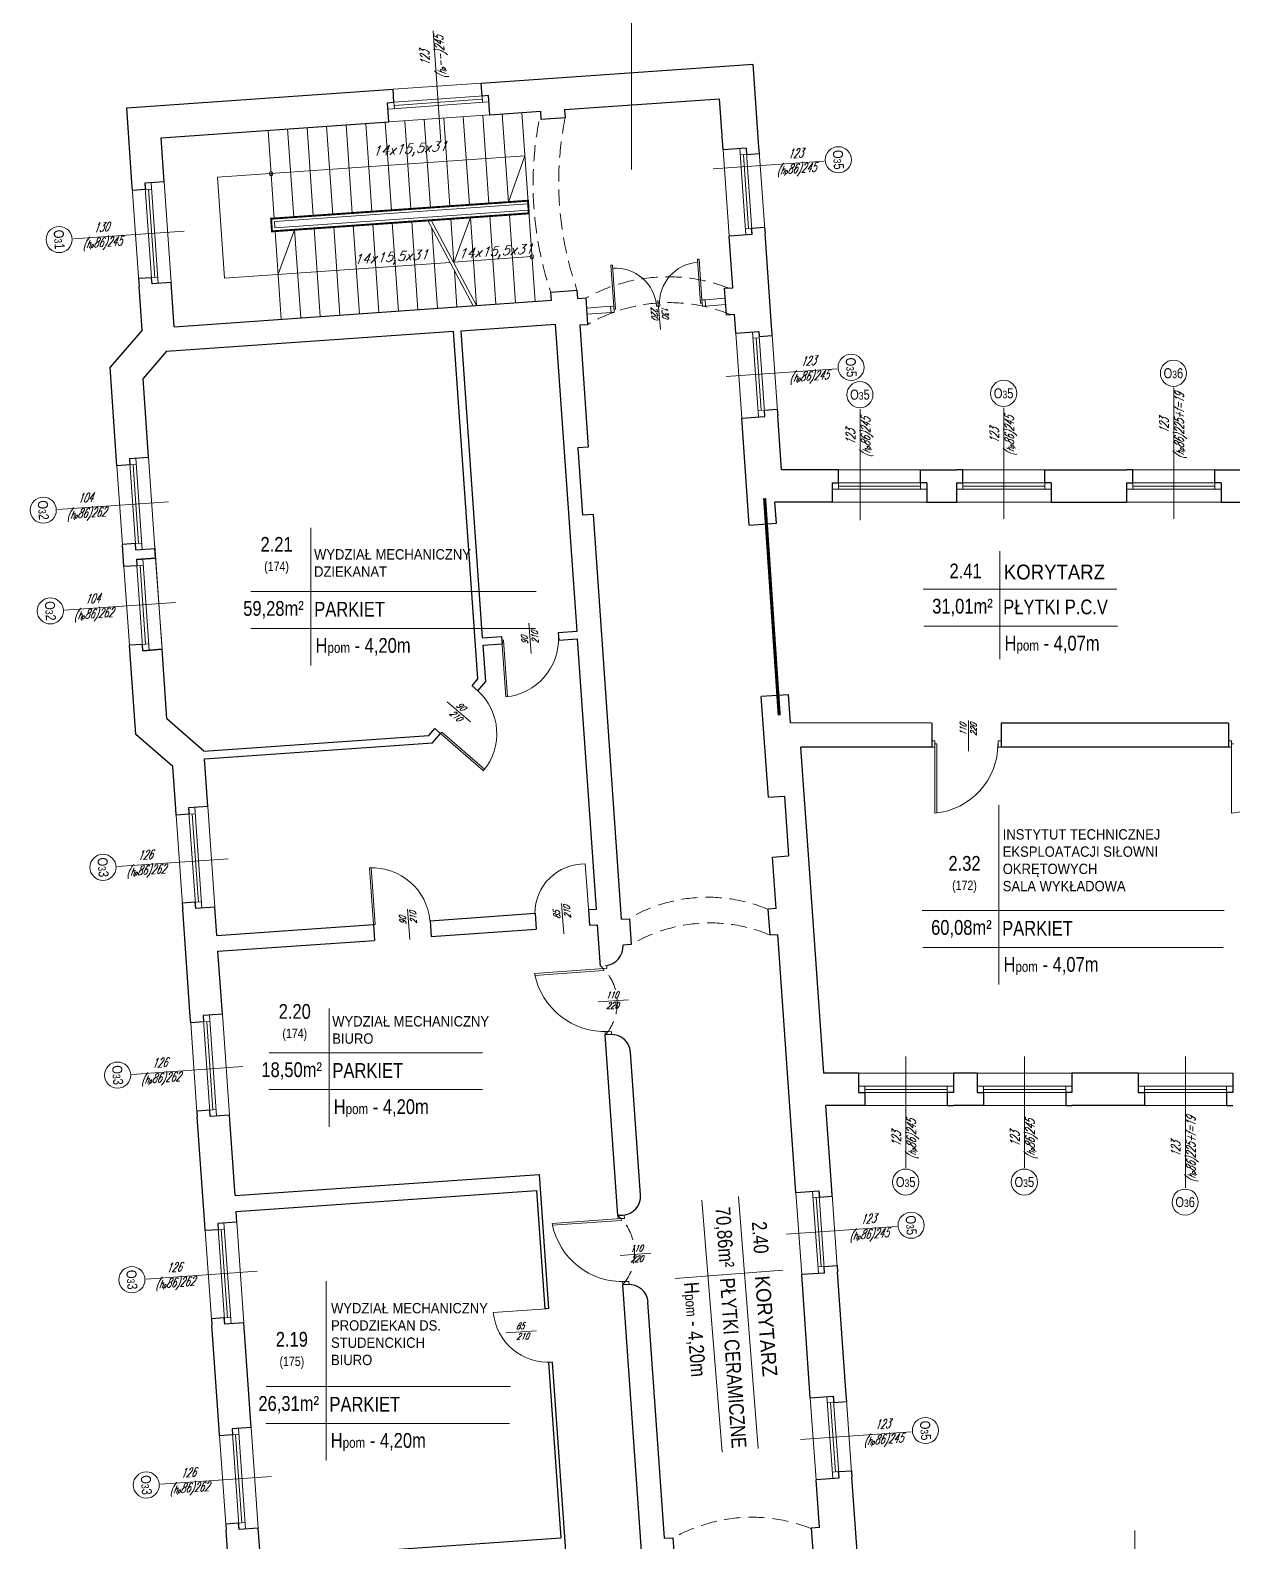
# Model space of a CAD drawing. Header units: millimetres. Extents: x -18485 to 40303, y -22087 to 35064.
# Drawn here: x 1595 to 3500, y 7310 to 9705 of the extents above; entities that cross this region are included whole.
import ezdxf

# ---------------------------------------------------------------- set-up
doc = ezdxf.new("R2010")
doc.units = ezdxf.units.MM
doc.linetypes.add('ACAD_ISO12W100', pattern=[21, 12, -3, 0, -3, 0, -3])
doc.linetypes.add('DASHED', pattern=[19.05, 12.7, -6.35])
doc.layers.get('0').update_dxf_attribs({"lineweight": 25})
for name, color, linetype, lineweight in [('01 parter - ściany', 2, 'Continuous', 25), ('03-01_okna', 5, 'Continuous', 15), ('03-02_schody', 6, 'Continuous', 5), ('03_drzwi', 1, 'Continuous', 0), ('04-1_widok', 251, 'Continuous', 5), ('04-2_nad', 251, 'DASHED', 5), ('05-03_opis', 10, 'Continuous', 5)]:
    doc.layers.add(name, color=color, linetype=linetype, lineweight=lineweight)
doc.styles.add('ariel', font='arial.ttf', dxfattribs={"width": 0.8})
doc.styles.add('ariel_wym', font='simplex.shx', dxfattribs={"width": 0.65, "oblique": 25})

# ---------------------------------------------------------------- blocks, each defined once
blk = doc.blocks.new('*U1419')
for p, q in [((0, -0.025), (0, 0.025)), ((0, -0.675), (0, -0.7))]:
    blk.add_line(p, q)
for points in [[(0, 0.7), (0, 0.675), (-0.7, 0.675), (-0.7, 0.7), (-0.05, 0.7), (0.05, 0.7), (0.05, 0.75), (-0.05, 0.75), (-0.05, 0.7)], [(0, -0.7), (0, -0.675), (-0.7, -0.675), (-0.7, -0.7), (-0.05, -0.7), (0.05, -0.7), (0.05, -0.75), (-0.05, -0.75), (-0.05, -0.7)]]:
    blk.add_lwpolyline(points)
for centre, start, end in [((0, 0.675), 180, 270), ((0, -0.675), 90, 180)]:
    blk.add_arc(centre, 0.65, start, end)

msp = doc.modelspace()

# ---------------------------------------------------------------- linework, layer by layer
at = {"layer": '01 parter - ściany'}
for p, q in [((2309.1, 9620.7), (2740, 9650.9)), ((2749.2, 9519.2), (2740, 9650.9)), ((1747.4, 9581.5), (2169.4, 9611)), ((2170.8, 9590.5), (2169.4, 9611)), ((2310.5, 9600.3), (2309.1, 9620.7)), ((1755.7, 9463.2), (1747.4, 9581.5)), ((2160.9, 9589.8), (2170.8, 9590.5)), ((2163, 9559.4), (2160.9, 9589.8)), ((2320.5, 9601), (2310.5, 9600.3)), ((2322.6, 9570.6), (2320.5, 9601)), ((2441.3, 9578.9), (2686.7, 9596)), ((2692.4, 9515), (2686.7, 9596)), ((1801.9, 9534.1), (2163, 9559.4)), ((2322.6, 9570.6), (2403.4, 9576.2)), ((2404.3, 9563.2), (2403.4, 9576.2)), ((2442.2, 9565.9), (2404.3, 9563.2)), ((2441.3, 9578.9), (2442.2, 9565.9)), ((1806.7, 9464.3), (1801.9, 9534.1)), ((2728.8, 9517.8), (2692.4, 9515.2)), ((1756.6, 9450.8), (1755.7, 9463.2)), ((1806.7, 9464.3), (1776.3, 9462.2)), ((1776.3, 9462.2), (1777, 9452.2)), ((1777, 9452.2), (1756.6, 9450.8)), ((2738.3, 9381.1), (2701.9, 9378.5)), ((2707.6, 9296.7), (2701.9, 9378.3)), ((2769.5, 9228.9), (2758.8, 9382.5)), ((1786.8, 9312.5), (1766.3, 9311.1)), ((1766.3, 9311.1), (1767.2, 9298.6)), ((1772.1, 9229.3), (1767.2, 9298.6)), ((1787.5, 9302.6), (1786.8, 9312.5)), ((1817.9, 9304.7), (1787.5, 9302.6)), ((1822.8, 9234.9), (1817.9, 9304.7)), ((2419.4, 9289.6), (2461.3, 9292.6)), ((2462.2, 9279.6), (2461.3, 9292.6)), ((2694.7, 9295.8), (2707.6, 9296.7)), ((2694.7, 9295.8), (2707.6, 9296.7)), ((2697.6, 9253.9), (2694.7, 9295.8)), ((2697.6, 9253.9), (2694.7, 9295.8)), ((1822.8, 9234.9), (2420.3, 9276.7)), ((2420.3, 9276.7), (2419.4, 9289.6)), ((2462.2, 9279.6), (2475.2, 9280.5)), ((2478.1, 9238.6), (2475.2, 9280.5)), ((2697.6, 9253.9), (2710.6, 9254.8)), ((2712.7, 9224.7), (2710.6, 9254.8)), ((1772.1, 9229.3), (1721, 9170.6)), ((1810.6, 9195.9), (2265.4, 9227.7)), ((2303.9, 8676.8), (2265.4, 9227.7)), ((2277.3, 9228.6), (2427, 9239)), ((2311.3, 8742.1), (2277.3, 9228.6)), ((2461, 8752.6), (2427, 9239)), ((2465.2, 9237.7), (2478.1, 9238.6)), ((2465.2, 9237.7), (2478.7, 9044.2)), ((2712.6, 9224.9), (2749.1, 9227.5)), ((1810.6, 9195.9), (1773.4, 9153.1)), ((1731.9, 9014.5), (1721, 9170.6)), ((1782.1, 9028), (1773.4, 9153.1)), ((2722.1, 9090.2), (2758.5, 9092.8)), ((2733.9, 8920.4), (2722.1, 9090)), ((2785, 9008), (2778.9, 9094.2)), ((2478.7, 9044.2), (2462.3, 9043)), ((2462.3, 9043), (2469.8, 8936.2)), ((1752.4, 9015.9), (1731.9, 9014.5)), ((1751.7, 9025.9), (1782.1, 9028)), ((1751.7, 9025.9), (1752.4, 9015.9)), ((2865.4, 9008), (2785, 9008)), ((3015.4, 9008), (3062.4, 9008)), ((3212.4, 9008), (3331.4, 9008)), ((3481.4, 9008), (3611.9, 9008)), ((2865.4, 8987.5), (2865.4, 8957)), ((3015.4, 8987.5), (3015.4, 8957)), ((3062.4, 8987.5), (3062.4, 8957)), ((3212.4, 8987.5), (3212.4, 8957)), ((3331.4, 8987.5), (3331.4, 8957)), ((3481.4, 8987.5), (3481.4, 8957)), ((2865.4, 8957), (2774.6, 8957)), ((2776.8, 8923.7), (2774.6, 8957)), ((3015.4, 8957), (3062.4, 8957)), ((3212.4, 8957), (3331.4, 8957)), ((3481.4, 8957), (3599.9, 8957)), ((2486.3, 8937.4), (2469.8, 8936.2)), ((2486.3, 8937.4), (2531, 8296)), ((2733.9, 8920.7), (2776.8, 8923.7)), ((1761.1, 8891.2), (1740.7, 8889.8)), ((1743.1, 8854.9), (1740.7, 8889.8)), ((1761.8, 8881.3), (1761.1, 8891.2)), ((1761.8, 8881.3), (1792.2, 8883.4)), ((1762.9, 8866.3), (1793.3, 8868.4)), ((1793.3, 8868.4), (1762.9, 8866.3)), ((1762.9, 8866.3), (1763.6, 8856.3)), ((1793.3, 8868.4), (1792.2, 8883.4)), ((1763.6, 8856.3), (1743.1, 8854.9)), ((2311.3, 8742.1), (2341.3, 8744.2)), ((2341.3, 8744.2), (2342.1, 8732.3)), ((2431.1, 8750.5), (2461, 8752.6)), ((2431.1, 8750.5), (2431.9, 8738.5)), ((1772.3, 8731.6), (1751.8, 8730.2)), ((1761.7, 8588.9), (1751.8, 8730.2)), ((1773, 8721.6), (1772.3, 8731.6)), ((1773, 8721.6), (1803.4, 8723.8)), ((1803.4, 8723.8), (1773, 8721.6)), ((1811.1, 8613.5), (1803.4, 8723.8)), ((2312.2, 8730.2), (2342.1, 8732.3)), ((2316.2, 8672.7), (2312.2, 8730.2)), ((2431.9, 8738.5), (2461.8, 8740.6)), ((2491.8, 8312.3), (2461.8, 8740.6)), ((2294.6, 8666.1), (2303.9, 8676.8)), ((2303.6, 8658.2), (2316.2, 8672.7)), ((2303.6, 8658.2), (2294.6, 8666.1)), ((2752.9, 8649.3), (2795.8, 8652.3)), ((2764.1, 8489.5), (2752.9, 8649.1)), ((2799, 8607.1), (2795.8, 8652.3)), ((1869.8, 8562.5), (1811.1, 8613.5)), ((2226.2, 8587.4), (2235.5, 8598.2)), ((2244.6, 8590.3), (2235.5, 8598.2)), ((3023, 8607), (2799, 8607.1)), ((3023, 8607), (3023, 8569)), ((3493, 8607), (3133, 8607)), ((3133, 8607), (3133, 8569)), ((3493, 8607), (3493, 8569)), ((1820.4, 8537.9), (1761.7, 8588.9)), ((1869.8, 8562.5), (2226.2, 8587.4)), ((1870.6, 8550.5), (2232, 8575.8)), ((2232, 8575.8), (2244.6, 8590.3)), ((1875.9, 8474.7), (1870.6, 8550.5)), ((2820.9, 8493.7), (2815.7, 8569)), ((3023, 8569), (2815.7, 8569)), ((3493, 8569), (3133, 8569)), ((1825.1, 8471.2), (1820.4, 8537.9)), ((2764.1, 8489.5), (2789.5, 8491.2)), ((2789.5, 8491.2), (2796.1, 8396.5)), ((2827.5, 8398.9), (2820.9, 8493.7)), ((1825.8, 8461.2), (1825.1, 8471.2)), ((1846.2, 8462.6), (1825.8, 8461.2)), ((1875.9, 8474.7), (1845.5, 8472.6)), ((1845.5, 8472.6), (1846.2, 8462.6)), ((2770.7, 8394.7), (2796.1, 8396.5)), ((2776.4, 8312.9), (2770.7, 8394.7)), ((2851.8, 8052), (2827.5, 8398.9)), ((1856, 8323), (1835.5, 8321.5)), ((1835.5, 8321.5), (1836.2, 8311.6)), ((1848.1, 8142), (1836.2, 8311.6)), ((1856.7, 8313), (1856, 8323)), ((1887.1, 8315.1), (1856.7, 8313)), ((1890.2, 8270.2), (1887.1, 8315.1)), ((2479.2, 8311.4), (2491.8, 8312.3)), ((2479.2, 8311.4), (2480.9, 8286.5)), ((2776.4, 8313.1), (2763.4, 8312.2)), ((2763.4, 8312.2), (2766.3, 8271.3)), ((1890.2, 8270.2), (2138.2, 8287.6)), ((2138.2, 8287.6), (2139.9, 8262.6)), ((2228, 8293.8), (2394.4, 8305.5)), ((2228, 8293.8), (2229.7, 8268.9)), ((2394.4, 8305.5), (2396.1, 8280.5)), ((2480.9, 8286.5), (2493.5, 8287.4)), ((2498.1, 8221.5), (2493.5, 8287.4)), ((2531, 8296), (2544, 8296.9)), ((2544, 8296.9), (2546.8, 8256)), ((1892, 8245.3), (2139.9, 8262.6)), ((2229.7, 8268.9), (2396.1, 8280.5)), ((2766.3, 8271.3), (2779.3, 8272.2)), ((2807.9, 7863), (2779.3, 8272)), ((1899, 8145.5), (1892, 8245.3)), ((2546.8, 8256), (2533.9, 8255.1)), ((1899, 8145.5), (1868.5, 8143.4)), ((1868.5, 8143.4), (1869.2, 8133.4)), ((1848.8, 8132), (1848.1, 8142)), ((1869.2, 8133.4), (1848.8, 8132)), ((2513.7, 8113.3), (2505.7, 8112.8)), ((2525.7, 7826.5), (2505.7, 8112.8)), ((2561.6, 7859.1), (2545.7, 8085.5)), ((2907.2, 8052), (2851.8, 8052)), ((2907.2, 8052), (2907.2, 8021.5)), ((3095.2, 8052), (3057.2, 8052)), ((3057.2, 8052), (3057.2, 8021.5)), ((3095.2, 8052), (3095.2, 8021.5)), ((3350, 8052), (3245.2, 8052)), ((3245.2, 8052), (3245.2, 8021.5)), ((3350, 8052), (3350, 8021.5)), ((3500, 8052), (3500, 8021.5)), ((2864.7, 7867.2), (2855.4, 8001)), ((2907.2, 8001), (2855.4, 8001)), ((3095.2, 8001), (3057.2, 8001)), ((3350, 8001), (3245.2, 8001)), ((1879, 7993.8), (1858.5, 7992.3)), ((1858.5, 7992.3), (1859.2, 7982.4)), ((1871.1, 7812.8), (1859.2, 7982.4)), ((1879.7, 7983.8), (1879, 7993.8)), ((1910.1, 7985.9), (1879.7, 7983.8)), ((1919.1, 7858.2), (1910.1, 7985.9)), ((1919.1, 7858.2), (2400.9, 7891.9)), ((2400.9, 7891.9), (2415.7, 7679.3)), ((1920.8, 7833.3), (2396.6, 7866.6)), ((2396.6, 7866.6), (2409.8, 7678.9)), ((2807.9, 7863.2), (2844.3, 7865.8)), ((1922, 7816.3), (1920.8, 7833.3)), ((1871.8, 7802.8), (1871.1, 7812.8)), ((1922, 7816.3), (1891.6, 7814.2)), ((1891.6, 7814.2), (1892.3, 7804.2)), ((2533.7, 7827), (2525.7, 7826.5)), ((1892.3, 7804.2), (1871.8, 7802.8)), ((2816.9, 7733.6), (2853.3, 7736.1)), ((2887.5, 7542), (2873.8, 7737.5)), ((2541.4, 7717.3), (2533.4, 7716.7)), ((2585.6, 6970.6), (2533.4, 7716.7)), ((2830.6, 7537.8), (2817, 7733.3)), ((2599.6, 7315.4), (2573.4, 7689.5)), ((1902, 7664.6), (1881.6, 7663.1)), ((1902.7, 7654.6), (1902, 7664.6)), ((2415.7, 7679.3), (2409.8, 7678.9)), ((1881.6, 7663.1), (1882.3, 7653.2)), ((1893.8, 7487.6), (1882.3, 7653.2)), ((1933.1, 7656.7), (1902.7, 7654.6)), ((1944.7, 7491.1), (1933.1, 7656.7)), ((2421.7, 7594.5), (2415.7, 7594.1)), ((2415.7, 7594.1), (2435.1, 7316.3)), ((2421.7, 7594.5), (2449.7, 7194.1)), ((2830.6, 7538), (2867, 7540.6)), ((1894.5, 7477.6), (1893.8, 7487.6)), ((1915, 7479), (1894.5, 7477.6)), ((1944.7, 7491.1), (1914.3, 7489)), ((1914.3, 7489), (1915, 7479)), ((2839.7, 7408.4), (2876.1, 7410.9)), ((2845, 7332.3), (2839.7, 7408.1)), ((2910, 7219.3), (2896.5, 7412.3)), ((1924.8, 7339.4), (1904.3, 7337.9)), ((1904.3, 7337.9), (1905, 7328)), ((1925.5, 7329.4), (1924.8, 7339.4)), ((1955.9, 7331.5), (1925.5, 7329.4)), ((1959.3, 7283), (1955.9, 7331.5)), ((2845, 7332.5), (2832, 7331.6)), ((2832, 7331.6), (2835, 7288.7)), ((1916.4, 7164.9), (1905, 7328)), ((1959.3, 7283), (2435.1, 7316.3)), ((2599.6, 7315.4), (2612.7, 7316.3)), ((2612.7, 7316.3), (2615.7, 7273.4))]:
    msp.add_line(p, q, dxfattribs=at)
for points in [[(2728.8, 9517.8), (2729.5, 9507.8), (2749.9, 9509.2), (2749.2, 9519.2)], [(2738.3, 9381.1), (2737.6, 9391.1), (2758.1, 9392.5), (2758.8, 9382.5)], [(2749.1, 9227.5), (2749.6, 9219.5), (2770.1, 9220.9), (2769.4, 9230.9)], [(2758.5, 9092.8), (2757.8, 9102.8), (2778.2, 9104.2), (2778.9, 9094.2)], [(2865.4, 8987.5), (2875.4, 8987.5), (2875.4, 9008), (2865.4, 9008)], [(3015.4, 8987.5), (3005.4, 8987.5), (3005.4, 9008), (3015.4, 9008)], [(3062.4, 8987.5), (3072.4, 8987.5), (3072.4, 9008), (3062.4, 9008)], [(3212.4, 8987.5), (3202.4, 8987.5), (3202.4, 9008), (3212.4, 9008)], [(3331.4, 8987.5), (3341.4, 8987.5), (3341.4, 9008), (3331.4, 9008)], [(3481.4, 8987.5), (3471.4, 8987.5), (3471.4, 9008), (3481.4, 9008)], [(2907.2, 8021.5), (2917.2, 8021.5), (2917.2, 8001), (2907.2, 8001)], [(3057.2, 8021.5), (3047.2, 8021.5), (3047.2, 8001), (3057.2, 8001)], [(3095.2, 8021.5), (3105.2, 8021.5), (3105.2, 8001), (3095.2, 8001)], [(3245.2, 8021.5), (3235.2, 8021.5), (3235.2, 8001), (3245.2, 8001)], [(3350, 8021.5), (3360, 8021.5), (3360, 8001), (3350, 8001)], [(3500, 8021.5), (3490, 8021.5), (3490, 8001), (3500, 8001)], [(2844.3, 7865.8), (2845, 7855.8), (2865.4, 7857.2), (2864.7, 7867.2)], [(2853.3, 7736.1), (2852.6, 7746.1), (2873.1, 7747.5), (2873.8, 7737.5)], [(2867, 7540.6), (2867.7, 7530.6), (2888.2, 7532), (2887.5, 7542)], [(2876.1, 7410.9), (2875.4, 7420.9), (2895.8, 7422.3), (2896.5, 7412.3)]]:
    msp.add_lwpolyline(points, dxfattribs=at)
for centre, start, end in [((2503.9, 8253), 274, 4), ((2515.8, 8083.4), 4, 94), ((2531.6, 7857), 274, 4), ((2543.5, 7687.4), 4, 94)]:
    msp.add_arc(centre, 30, start, end, dxfattribs=at)
at = {"layer": '03-01_okna', "linetype": 'Continuous', "lineweight": 0}
for p, q in [((2309.1, 9620.7), (2169.4, 9611)), ((2321.2, 9591), (2161.5, 9579.8)), ((2320.5, 9601), (2170.8, 9590.5)), ((2170.8, 9590.5), (2171.5, 9580.5)), ((2310.8, 9595.3), (2171.2, 9585.5)), ((2310.5, 9600.3), (2311.2, 9590.3)), ((2718.8, 9517.1), (2728.3, 9380.4)), ((2719.5, 9507.1), (2729.5, 9507.8)), ((2724.5, 9507.4), (2732.6, 9390.7)), ((2728.8, 9517.8), (2738.3, 9381.1)), ((2749.2, 9519.2), (2758.8, 9382.5)), ((1755.7, 9463.2), (1767.2, 9298.6)), ((1776.3, 9462.2), (1786.8, 9312.5)), ((1776.3, 9462.2), (1777, 9452.2)), ((1786.3, 9462.9), (1797.5, 9303.3)), ((1777, 9452.2), (1787, 9452.9)), ((1782, 9452.6), (1791.8, 9312.9)), ((2727.6, 9390.4), (2737.6, 9391.1)), ((1786.8, 9312.5), (1796.8, 9313.2)), ((1787.5, 9302.6), (1786.8, 9312.5)), ((2739.1, 9226.8), (2748.5, 9092.1)), ((2749.1, 9227.5), (2758.5, 9092.8)), ((2769.5, 9228.9), (2778.9, 9094.2)), ((2739.8, 9216.8), (2749.8, 9217.5)), ((2744.8, 9217.1), (2752.8, 9102.4)), ((2747.8, 9102.1), (2757.8, 9102.8)), ((1731.9, 9014.5), (1740.7, 8889.8)), ((1761.1, 8891.2), (1751.7, 9025.9)), ((1762.4, 9016.6), (1752.4, 9015.9)), ((1766.1, 8891.6), (1757.4, 9016.3)), ((1771.8, 8882), (1761.7, 9026.6)), ((2865.4, 9008), (3015.4, 9008)), ((3062.4, 9008), (3212.4, 9008)), ((3331.4, 9008), (3481.4, 9008)), ((2865.4, 8987.5), (3015.4, 8987.5)), ((2875.4, 8977.5), (2875.4, 8987.5)), ((2875.4, 8982.5), (3005.4, 8982.5)), ((3005.4, 8977.5), (3005.4, 8987.5)), ((3062.4, 8987.5), (3212.4, 8987.5)), ((3072.4, 8977.5), (3072.4, 8987.5)), ((3072.4, 8982.5), (3202.4, 8982.5)), ((3202.4, 8977.5), (3202.4, 8987.5)), ((3331.4, 8987.5), (3481.4, 8987.5)), ((3341.4, 8977.5), (3341.4, 8987.5)), ((3341.4, 8982.5), (3471.4, 8982.5)), ((3471.4, 8977.5), (3471.4, 8987.5)), ((2865.4, 8977.5), (3005.4, 8977.5)), ((2865.4, 8977.5), (2875.4, 8977.5)), ((3015.4, 8977.5), (3005.4, 8977.5)), ((3062.4, 8977.5), (3202.4, 8977.5)), ((3062.4, 8977.5), (3072.4, 8977.5)), ((3212.4, 8977.5), (3192.4, 8977.5)), ((3331.4, 8977.5), (3481.4, 8977.5)), ((3331.4, 8977.5), (3351.4, 8977.5)), ((3481.4, 8977.5), (3471.4, 8977.5)), ((1771.1, 8891.9), (1761.1, 8891.2)), ((1782.9, 8722.3), (1772.8, 8867)), ((1751.8, 8730.2), (1743.1, 8854.9)), ((1773.5, 8857), (1763.6, 8856.3)), ((1773, 8721.6), (1763.6, 8856.3)), ((1777.3, 8732), (1768.5, 8856.7)), ((1782.2, 8732.3), (1772.3, 8731.6)), ((1836.2, 8311.6), (1825.8, 8461.2)), ((1856.7, 8313), (1845.5, 8472.6)), ((1856.2, 8463.3), (1846.2, 8462.6)), ((1861, 8323.3), (1851.2, 8463)), ((1866.7, 8313.7), (1855.5, 8473.3)), ((1866, 8323.7), (1856, 8323)), ((1879.7, 7983.8), (1868.5, 8143.4)), ((1889.7, 7984.5), (1878.5, 8144.1)), ((1859.2, 7982.4), (1848.8, 8132)), ((1879.2, 8134.1), (1869.2, 8133.4)), ((1884, 7994.1), (1874.2, 8133.8)), ((3057.2, 8031.5), (2907.2, 8031.5)), ((2917.2, 8021.5), (2917.2, 8031.5)), ((3047.2, 8026.5), (2917.2, 8026.5)), ((3047.2, 8021.5), (3047.2, 8031.5)), ((3245.2, 8031.5), (3095.2, 8031.5)), ((3105.2, 8021.5), (3105.2, 8031.5)), ((3235.2, 8026.5), (3105.2, 8026.5)), ((3235.2, 8021.5), (3235.2, 8031.5)), ((3500, 8031.5), (3350, 8031.5)), ((3360, 8021.5), (3360, 8031.5)), ((3490, 8026.5), (3360, 8026.5)), ((3490, 8021.5), (3490, 8031.5)), ((3057.2, 8021.5), (2907.2, 8021.5)), ((2907.2, 8001), (3057.2, 8001)), ((2917.2, 8021.5), (2922.2, 8021.5)), ((3047.2, 8021.5), (3042.2, 8021.5)), ((3095.2, 8021.5), (3110.2, 8021.5)), ((3095.2, 8001), (3245.2, 8001)), ((3240.2, 8021.5), (3100.2, 8021.5)), ((3245.2, 8021.5), (3230.2, 8021.5)), ((3500, 8021.5), (3350, 8021.5)), ((3350, 8001), (3500, 8001)), ((3360, 8021.5), (3365, 8021.5)), ((3490, 8021.5), (3485, 8021.5)), ((1889, 7994.5), (1879, 7993.8)), ((2843.4, 7735.4), (2834.3, 7865.1)), ((2845, 7855.8), (2835, 7855.1)), ((2847.7, 7745.7), (2840, 7855.5)), ((2853.3, 7736.1), (2844.3, 7865.8)), ((2864.7, 7867.2), (2873.8, 7737.5)), ((1902.7, 7654.6), (1891.6, 7814.2)), ((1912.7, 7655.3), (1901.5, 7814.9)), ((1881.6, 7663.1), (1871.8, 7802.8)), ((1902.2, 7804.9), (1892.3, 7804.2)), ((1907, 7664.9), (1897.2, 7804.6)), ((2852.6, 7746.1), (2842.7, 7745.4)), ((1912, 7665.3), (1902, 7664.6)), ((2866.1, 7410.2), (2857, 7539.9)), ((2867.7, 7530.6), (2857.7, 7529.9)), ((2870.4, 7420.5), (2862.7, 7530.3)), ((2876.1, 7410.9), (2867, 7540.6)), ((2887.5, 7542), (2896.5, 7412.3)), ((1904.3, 7337.9), (1894.5, 7477.6)), ((1925.5, 7329.4), (1914.3, 7489)), ((1925, 7479.7), (1915, 7479)), ((1929.7, 7339.7), (1920, 7479.4)), ((1935.4, 7330.1), (1924.3, 7489.7)), ((2875.4, 7420.9), (2865.4, 7420.2)), ((1934.7, 7340.1), (1924.8, 7339.4))]:
    msp.add_line(p, q, dxfattribs=at)
at = {"layer": '03-02_schody'}
for p, q in [((2126.1, 9556.8), (2135.8, 9417.2)), ((2157, 9559), (2166.8, 9419.3)), ((2187.9, 9561.1), (2197.7, 9421.5)), ((2218.8, 9563.3), (2228.6, 9423.6)), ((2249.8, 9565.5), (2259.5, 9425.8)), ((2280.7, 9567.6), (2290.5, 9428)), ((2311.6, 9569.8), (2321.4, 9430.1)), ((2342.5, 9571.9), (2352.3, 9432.3)), ((2373.5, 9574.1), (2394.4, 9274.8)), ((1971.4, 9546), (1981.2, 9406.3)), ((2002.4, 9548.2), (2012.1, 9408.5)), ((2033.3, 9550.3), (2043.1, 9410.7)), ((2064.2, 9552.5), (2074, 9412.8)), ((2095.1, 9554.6), (2104.9, 9415)), ((1891.4, 9471.6), (2378.3, 9505.6)), ((2378.3, 9505.6), (2352.3, 9432.3)), ((1902.6, 9312), (1891.4, 9471.6)), ((2383.6, 9429.5), (1981.6, 9401.4)), ((2384.3, 9419.5), (1982.3, 9391.4)), ((2353.7, 9412.3), (2363.5, 9272.7)), ((1981.6, 9401.4), (1982.3, 9391.4)), ((1987.4, 9317.9), (2013.5, 9388.6)), ((2013.5, 9388.6), (2023.3, 9248.9)), ((2044.5, 9390.7), (2054.2, 9251.1)), ((2075.4, 9392.9), (2085.1, 9253.2)), ((2106.3, 9395), (2116.1, 9255.4)), ((2137.2, 9397.2), (2147, 9257.5)), ((2168.2, 9399.4), (2177.9, 9259.7)), ((2199.1, 9401.5), (2208.8, 9261.9)), ((2224.5, 9403.3), (2296.2, 9268)), ((2230, 9403.7), (2301.6, 9268.4)), ((2230.9, 9391.4), (2239.8, 9264)), ((2260.9, 9405.9), (2265.8, 9336)), ((2265.8, 9336), (2291.9, 9408)), ((2291.9, 9408), (2301.6, 9268.4)), ((2322.8, 9410.2), (2332.5, 9270.5)), ((1982.6, 9386.4), (1992.4, 9246.7)), ((2265.1, 9337.3), (2389.4, 9346)), ((1902.6, 9312), (2259.7, 9336.9)), ((2266.7, 9323.7), (2270.7, 9266.2))]:
    msp.add_line(p, q, dxfattribs=at)
at = {"layer": '03-02_schody', "const_width": 3}
msp.add_lwpolyline([(2384.6, 9414.5), (1977.6, 9386), (1976.2, 9406), (2383.2, 9434.5)], close=True, dxfattribs=at)
at = {"layer": '03-02_schody'}
for centre in [(1976.2, 9477.5), (2389.4, 9346)]:
    msp.add_circle(centre, 3, dxfattribs=at)
at = {"layer": '03_drzwi'}
for p, q in [((2589, 9277.1), (2593.4, 9230.6)), ((2663.9, 9277.6), (2695.8, 9279.9)), ((2664.6, 9267.7), (2696.5, 9269.9)), ((2514.2, 9267.2), (2476.3, 9264.5)), ((2514.9, 9257.2), (2477, 9254.6)), ((2388.5, 8717), (2384.7, 8765.3)), ((2344.7, 8738.5), (2341.7, 8738.2)), ((2341.7, 8738.2), (2348, 8648.5)), ((2344.7, 8738.5), (2351, 8648.3)), ((2291.9, 8609.1), (2255, 8640.5)), ((3081.3, 8562.3), (3081.3, 8610.8)), ((2246.5, 8592.5), (2244.6, 8590.3)), ((2244.6, 8590.3), (2312.5, 8531.2)), ((2246.5, 8592.5), (2314.7, 8533.3)), ((3023, 8579), (3028, 8579)), ((3028, 8579), (3028, 8569)), ((3028, 8574), (3028, 8464)), ((3031, 8574), (3028, 8574)), ((3031, 8574), (3031, 8464.3)), ((3128, 8569), (3128, 8579)), ((3128, 8579), (3133, 8579)), ((3493, 8579), (3498, 8579)), ((3498, 8579), (3498, 8569)), ((3498, 8574), (3498, 8464)), ((3501, 8574), (3498, 8574)), ((3028, 8569), (3023, 8569)), ((3133, 8569), (3128, 8569)), ((3498, 8569), (3493, 8569)), ((2480.1, 8298.9), (2474.1, 8383.7)), ((2138.2, 8287.6), (2131.9, 8377.3)), ((2141.2, 8287.8), (2134.9, 8377.9)), ((2196.1, 8264), (2192.3, 8312.3)), ((2440, 8272.8), (2436.2, 8321.1)), ((2141.2, 8287.8), (2138.2, 8287.6)), ((2503.4, 8217.9), (2393.7, 8210.2)), ((2503.6, 8214.9), (2393.9, 8207.2)), ((2508.4, 8218.2), (2498.4, 8217.5)), ((2503.6, 8214.9), (2503.4, 8217.9)), ((2508.4, 8218.2), (2508, 8223.2)), ((2494.3, 8165.2), (2542.7, 8168.6)), ((2515.4, 8118.5), (2505.4, 8117.8)), ((2515.4, 8118.5), (2515.7, 8113.5)), ((2505.4, 8117.8), (2505.7, 8112.8)), ((2531.1, 7821.8), (2421.3, 7814.2)), ((2531.3, 7818.8), (2421.6, 7811.2)), ((2526.1, 7821.5), (2525.7, 7826.5)), ((2536.1, 7822.2), (2526.1, 7821.5)), ((2531.1, 7821.8), (2536.1, 7822.2)), ((2531.3, 7818.8), (2531.1, 7821.8)), ((2536.1, 7822.2), (2535.7, 7827.2)), ((2529.3, 7763.5), (2577.7, 7766.9)), ((2543, 7722.4), (2533.1, 7721.7)), ((2533.1, 7721.7), (2533.4, 7716.7)), ((2538.1, 7722.1), (2543, 7722.4)), ((2543, 7722.4), (2543.4, 7717.4)), ((2413.1, 7679.1), (2328.3, 7673.2)), ((2348.4, 7640.8), (2396.8, 7644.2))]:
    msp.add_line(p, q, dxfattribs=at)
for centre, radius, start, end in [((2339.7, 8740), 91.9, 275.1719, 2.8281), ((2241.9, 8590.1), 91.9, 320.1719, 47.8281), ((3017.2, 8574.2), 110.7, 275.5697, 359.8829), ((3487.2, 8574.2), 110.7, 275.5697, 359.8829), ((2472.1, 8305.8), 77.9, 88.5434, 180.2568), ((2136.4, 8285.6), 91.9, 5.1719, 92.8281), ((2505.5, 8232), 113.9, 191.0071, 272.4455), ((2533.2, 7835.9), 113.9, 191.0071, 272.4455), ((2414.8, 7681.2), 86.9, 185.2755, 274.5099)]:
    msp.add_arc(centre, radius, start, end, dxfattribs=at)
at = {"layer": '04-1_widok'}
for p, q in [((2322.6, 9570.6), (2163, 9559.4)), ((2692.4, 9515), (2701.9, 9378.3)), ((1806.7, 9464.3), (1817.9, 9304.7)), ((2712.7, 9224.7), (2722.1, 9090)), ((1782.1, 9028), (1792.2, 8883.4)), ((2865.4, 8957), (3015.4, 8957)), ((3062.4, 8957), (3212.4, 8957)), ((3331.4, 8957), (3481.4, 8957)), ((1791.9, 8888.4), (1803, 8728.8)), ((1793.3, 8868.4), (1803.4, 8723.8)), ((1875.9, 8474.7), (1887.1, 8315.1)), ((1899, 8145.5), (1910.1, 7985.9)), ((2907.2, 8052), (3057.2, 8052)), ((3095.2, 8052), (3245.2, 8052)), ((3350, 8052), (3500, 8052)), ((2817, 7733.3), (2807.9, 7863)), ((1922, 7816.3), (1933.1, 7656.7)), ((2839.7, 7408.1), (2830.6, 7537.8)), ((1944.7, 7491.1), (1955.9, 7331.5))]:
    msp.add_line(p, q, dxfattribs=at)
at = {"layer": '04-2_nad', "ltscale": 2}
for centre, radius, start, end in [((2927.1, 9460.8), 535.8, 169.3245, 198.6322), ((2945.3, 9463.7), 513.4, 168.5219, 199.4781), ((2604.9, 9046.1), 267.9, 69.0503, 118.9497), ((2607, 9015.2), 257.9, 68.0151, 119.9849), ((2668, 8082.4), 248.6, 67.4185, 119.9326), ((2671.8, 8045.4), 244.9, 67.3126, 120.6874), ((2446.2, 8163.7), 78.4, 319.4499, 48.5501), ((2473.8, 7767.7), 78.4, 319.4499, 48.5501), ((2738.3, 7094.4), 254.3, 68.3745, 119.6255)]:
    msp.add_arc(centre, radius, start, end, dxfattribs=at)
at = {"layer": '05-03_opis'}
for p, q in [((2547.2, 10079.5), (2547.2, 9483.8)), ((2039.4, 8916.5), (2039.4, 8698.1)), ((3131.1, 8879.5), (3131.1, 8708.4)), ((1944.1, 8815.3), (2396.3, 8815.3)), ((3009.4, 8818.9), (3316.4, 8818.9)), ((1943.9, 8757), (2394.9, 8757)), ((3010.5, 8760.5), (3317.5, 8760.5)), ((3129.4, 8476.7), (3129.4, 8192.6)), ((3007.6, 8309.9), (3486.2, 8309.9)), ((3008.7, 8251.5), (3484.9, 8251.5)), ((2068.2, 8154.8), (2068.2, 7967.3)), ((1972.9, 8084.5), (2311, 8084.5)), ((1972.7, 8026.2), (2311, 8026.2)), ((2717, 7856.7), (2747.7, 7457.7)), ((2658.9, 7851), (2690.9, 7451.8)), ((2787, 7740.1), (2616.4, 7726.7)), ((2063.5, 7722.5), (2063.5, 7438.5)), ((1968.3, 7555.7), (2355.3, 7555.7)), ((1968, 7497.4), (2354, 7497.4)), ((3344.8, 7327.9), (3344.8, 7074.8))]:
    msp.add_line(p, q, dxfattribs=at)
at = {"layer": '05-03_opis', "lineweight": 0}
for p, q in [((2245.4, 9528.1), (2233.1, 9703.6)), ((2676.8, 9485), (2852.4, 9497.3)), ((1838.6, 9386.3), (1663.1, 9374.1)), ((2697, 9156.2), (2872.6, 9168.4)), ((3406.4, 8930.6), (3406.4, 9138.4)), ((2909.7, 8928.5), (2909.7, 9104.5)), ((3137.4, 8930.6), (3137.4, 9106.6)), ((1813.5, 8957.5), (1637.9, 8945.3)), ((1824.7, 8797.9), (1649.1, 8785.7)), ((1908.2, 8391.8), (1732.6, 8379.5)), ((2982.2, 8078.4), (2982.2, 7902.4)), ((3170.2, 8078.4), (3170.2, 7902.4)), ((3425, 8078.4), (3425, 7870.6)), ((1931.2, 8062.6), (1755.6, 8050.3)), ((2792.1, 7797), (2967.7, 7809.3)), ((1953.9, 7738.4), (1778.3, 7726.1)), ((2814.8, 7471.8), (2990.4, 7484.1)), ((1976.6, 7413.2), (1801, 7400.9))]:
    msp.add_line(p, q, dxfattribs=at)
at = {"layer": '05-03_opis', "linetype": 'ACAD_ISO12W100', "ltscale": 5, "const_width": 5}
msp.add_lwpolyline([(2758.2, 8963.2), (2781.3, 8619.2)], dxfattribs=at)
at = {"layer": '05-03_opis', "lineweight": 0}
for centre in [(2875, 9499.4), (1640.4, 9373), (2895.2, 9170.5), (3405.9, 9161.1), (3136.9, 9129.3), (2909.2, 9127.2), (1615.2, 8944.2), (1626.4, 8784.6), (1709.9, 8378.4), (1733, 8049.2), (2981.7, 7879.7), (3169.7, 7879.7), (3424.5, 7847.9), (2990.3, 7811.3), (1755.6, 7725), (3013, 7486.1), (1778.4, 7399.8)]:
    msp.add_circle(centre, 20.7, dxfattribs=at)

# ---------------------------------------------------------------- block references
at = {"layer": '03_drzwi', "xscale": 99.99999999998808, "yscale": 99.99999999998808, "zscale": 99.99999999998808, "rotation": 273.9999999999985}
msp.add_blockref('*U1419', (2589.4, 9267.4), dxfattribs=at)

# ---------------------------------------------------------------- texts
at = {"layer": '03_drzwi', "char_height": 10, "style": 'ariel_wym'}
for s, insert, width, attachment_point, rotation in [('130\\P220', (2577.7, 9266.5), 160.59, 7, 275.3091), ('90\\P210', (2373.5, 8731.3), 46.175, 1, 94.5331), ('90\\P210', (2275.2, 8641.5), 46.175, 1, 319.5331), ('110\\P220', (3067.5, 8586.8), 46.175, 1, 90), ('85\\P210', (2424.4, 8296), 46.175, 1, 94.5331), ('90\\P210', (2180.5, 8287.3), 46.175, 1, 94.5331), ('110\\P220', (2506.1, 8180.6), 46.175, 1, 2.2555), ('110\\P220', (2544.8, 7779.2), 46.175, 1, 2.2555), ('85\\P210', (2363.8, 7656.5), 46.175, 1, 2.2555)]:
    msp.add_mtext(s, dxfattribs=dict(at, insert=insert, width=width, attachment_point=attachment_point, rotation=rotation))
at = {"layer": '05-03_opis', "lineweight": 0, "attachment_point": 5}
for s, insert, char_height, width, rotation, style in [('123\\P({\\H0.8333x;h\\H0.6x;p}--)245', (2234.2, 9661.3), 14.4, 62.661, 94, 'ariel_wym'), ('{\\W1;14x15,5x31}', (2195.4, 9514.8), 15, 55, 4, 'ariel_wym'), ('123\\P({\\H0.8333x;h\\H0.6x;p}86)245', (2807.6, 9495.2), 14.4, 62.661, 4, 'ariel_wym'), ('O{\\H0.7576x;3}5', (2875, 9499.4), 15.84, 75.194, 274, 'ariel'), ('O{\\H0.7576x;3}1', (1640.4, 9373), 15.84, 75.194, 274, 'ariel'), ('130\\P({\\H0.8333x;h\\H0.6x;p}86)245', (1707.8, 9378.3), 14.4, 62.661, 4, 'ariel_wym'), ('{\\W1;14x15,5x31}', (2331.3, 9352.4), 15, 55, 4, 'ariel_wym'), ('{\\W1;14x15,5x31}', (2165.5, 9343.2), 15, 55, 4, 'ariel_wym'), ('123\\P({\\H0.8333x;h\\H0.6x;p}86)245', (2827.8, 9166.4), 14.4, 62.661, 4, 'ariel_wym'), ('O{\\H0.7576x;3}5', (2895.2, 9170.5), 15.84, 75.194, 274, 'ariel'), ('123\\P({\\H0.8333x;h\\H0.6x;p}86)225+f=19', (3405.4, 9077.7), 14.4, 94.451, 90, 'ariel_wym'), ('123\\P({\\H0.8333x;h\\H0.6x;p}86)245', (2908.6, 9059.6), 14.4, 62.661, 90, 'ariel_wym'), ('123\\P({\\H0.8333x;h\\H0.6x;p}86)245', (3136.4, 9061.8), 14.4, 62.661, 90, 'ariel_wym'), ('O{\\H0.7576x;3}2', (1615.2, 8944.2), 15.84, 75.194, 274, 'ariel'), ('104\\P({\\H0.8333x;h\\H0.6x;p}86)262', (1682.6, 8949.5), 14.4, 62.661, 4, 'ariel_wym'), ('O{\\H0.7576x;3}2', (1626.4, 8784.6), 15.84, 75.194, 274, 'ariel'), ('104\\P({\\H0.8333x;h\\H0.6x;p}86)262', (1693.8, 8789.9), 14.4, 62.661, 4, 'ariel_wym'), ('126\\P({\\H0.8333x;h\\H0.6x;p}86)262', (1777.3, 8383.7), 14.4, 62.661, 4, 'ariel_wym'), ('O{\\H0.7576x;3}3', (1709.9, 8378.4), 15.84, 75.194, 274, 'ariel'), ('126\\P({\\H0.8333x;h\\H0.6x;p}86)262', (1800.3, 8054.5), 14.4, 62.661, 4, 'ariel_wym'), ('O{\\H0.7576x;3}3', (1733, 8049.2), 15.84, 75.194, 274, 'ariel'), ('123\\P({\\H0.8333x;h\\H0.6x;p}86)245', (2981.1, 7947.3), 14.4, 62.661, 90, 'ariel_wym'), ('123\\P({\\H0.8333x;h\\H0.6x;p}86)245', (3169.1, 7947.3), 14.4, 62.661, 90, 'ariel_wym'), ('123\\P({\\H0.8333x;h\\H0.6x;p}86)225+f=19', (3423.9, 7931.4), 14.4, 94.451, 90, 'ariel_wym'), ('123\\P({\\H0.8333x;h\\H0.6x;p}86)245', (2922.8, 7807.2), 14.4, 62.661, 4, 'ariel_wym'), ('O{\\H0.7576x;3}5', (2990.3, 7811.3), 15.84, 75.194, 274, 'ariel'), ('O{\\H0.7576x;3}3', (1755.6, 7725), 15.84, 75.194, 274, 'ariel'), ('126\\P({\\H0.8333x;h\\H0.6x;p}86)262', (1823, 7730.3), 14.4, 62.661, 4, 'ariel_wym'), ('123\\P({\\H0.8333x;h\\H0.6x;p}86)245', (2945.5, 7482), 14.4, 62.661, 4, 'ariel_wym'), ('O{\\H0.7576x;3}5', (3013, 7486.1), 15.84, 75.194, 274, 'ariel'), ('126\\P({\\H0.8333x;h\\H0.6x;p}86)262', (1845.7, 7405.1), 14.4, 62.661, 4, 'ariel_wym'), ('O{\\H0.7576x;3}3', (1778.4, 7399.8), 15.84, 75.194, 274, 'ariel')]:
    msp.add_mtext(s, dxfattribs=dict(at, insert=insert, char_height=char_height, width=width, rotation=rotation, style=style))
at = {"layer": '05-03_opis', "lineweight": 0, "char_height": 15.84, "width": 75.194, "attachment_point": 5, "style": 'ariel'}
for s, insert in [('O{\\H0.7576x;3}6', (3405.9, 9161.1)), ('O{\\H0.7576x;3}5', (2909.2, 9127.2)), ('O{\\H0.7576x;3}5', (3136.9, 9129.3)), ('O{\\H0.7576x;3}5', (2981.7, 7879.7)), ('O{\\H0.7576x;3}5', (3169.7, 7879.7)), ('O{\\H0.7576x;3}6', (3424.5, 7847.9))]:
    msp.add_mtext(s, dxfattribs=dict(at, insert=insert))
at = {"layer": '05-03_opis', "style": 'ariel'}
for s, insert, char_height, width, attachment_point in [('{\\fArial|b0|i0|c238|p34;2.21\\P\\H0.6404x;(174)}', (1984.9, 8872.5), 23.423, 108.913, 5), ('\\W0.9;{\\fArial|b0|i0|c238|p34;WYDZIAŁ MECHANICZNY\\PDZIEKANAT}', (2044.3, 8860.6), 16.396, 249.646, 4), ('{\\fArial|b0|i0|c238|p34;2.41}', (3076.6, 8847.9), 23.423, 108.913, 5), ('\\W0.9;{\\fArial|b0|i0|c238|p34;KORYTARZ}', (3137.2, 8846.1), 23.423, 356.637, 4), ('{\\fArial|b0|i0|c238|p34;59,28m²}', (1980, 8786.4), 23.423, 108.913, 5), ('{\\fArial|b0|i0|c238|p34;PARKIET}', (2044.6, 8787.3), 23.423, 322.789, 4), ('{\\fArial|b0|i0|c238|p34;31,01m²}', (3071.7, 8790), 23.423, 108.913, 5), ('{\\fArial|b0|i0|c238|p34;PŁYTKI P.C.V}', (3136.3, 8790.8), 23.423, 322.789, 4), ('{\\fArial|b0|i0|c238|p34; H\\H0.7x;pom\\H1.429x; - 4,20m}', (2039.4, 8727.5), 23.423, 322.789, 4), ('{\\fArial|b0|i0|c238|p34; H\\H0.7x;pom\\H1.429x; - 4,07m}', (3131.1, 8731.1), 23.423, 322.789, 4), ('\\W0.9;{\\fArial|b0|i0|c238|p34;INSTYTUT TECHNICZNEJ EKSPLOATACJI SIŁOWNI OKRĘTOWYCH\\PSALA WYKŁADOWA}', (3135.5, 8389.5), 16.396, 249.646, 4), ('{\\fArial|b0|i0|c238|p34;2.32\\P\\H0.6404x;(172)}', (3074.9, 8367.1), 23.423, 108.913, 5), ('{\\fArial|b0|i0|c238|p34;60,08m²}', (3070, 8281), 23.423, 108.913, 5), ('{\\fArial|b0|i0|c238|p34;PARKIET}', (3134.6, 8281.8), 23.423, 322.789, 4), ('{\\fArial|b0|i0|c238|p34; H\\H0.7x;pom\\H1.429x; - 4,07m}', (3129.4, 8222.1), 23.423, 322.789, 4), ('{\\fArial|b0|i0|c238|p34;2.20\\P\\H0.6404x;(174)}', (2013.7, 8132.5), 23.423, 108.913, 5), ('\\W0.9;{\\fArial|b0|i0|c238|p34;WYDZIAŁ MECHANICZNY\\PBIURO}', (2073.1, 8120.6), 16.396, 249.646, 4), ('{\\fArial|b0|i0|c238|p34;18,50m²}', (2008.8, 8055.6), 23.423, 108.913, 5), ('{\\fArial|b0|i0|c238|p34;PARKIET}', (2073.4, 8056.5), 23.423, 322.789, 4), ('{\\fArial|b0|i0|c238|p34; H\\H0.7x;pom\\H1.429x; - 4,20m}', (2068.2, 7996.7), 23.423, 322.789, 4), ('\\W0.9;{\\fArial|b0|i0|c238|p34;WYDZIAŁ MECHANICZNY\\PPRODZIEKAN DS. STUDENCKICH \\PBIURO}', (2071.2, 7638.8), 16.396, 249.646, 4), ('{\\fArial|b0|i0|c238|p34;2.19\\P\\H0.6404x;(175)}', (2009.1, 7613), 23.423, 108.913, 5), ('{\\fArial|b0|i0|c238|p34;26,31m²}', (2004.1, 7526.8), 23.423, 108.913, 5), ('{\\fArial|b0|i0|c238|p34;PARKIET}', (2068.7, 7527.7), 23.423, 322.789, 4), ('{\\fArial|b0|i0|c238|p34; H\\H0.7x;pom\\H1.429x; - 4,20m}', (2063.5, 7467.9), 23.423, 322.789, 4)]:
    msp.add_mtext(s, dxfattribs=dict(at, insert=insert, char_height=char_height, width=width, attachment_point=attachment_point))
at = {"layer": '05-03_opis', "char_height": 23.423, "style": 'ariel'}
for s, insert, width, attachment_point, rotation in [('{\\fArial|b0|i0|c238|p34;70,86m²}', (2693, 7792.3), 108.913, 5, 274), ('{\\fArial|b0|i0|c238|p34;2.40}', (2751.2, 7791.9), 108.913, 5, 274), ('{\\fArial|b0|i0|c238|p34; H\\H0.7x;pom\\H1.429x; - 4,20m}', (2639, 7728.4), 322.789, 4, 274.4966), ('{\\fArial|b0|i0|c238|p34;PŁYTKI CERAMICZNE}', (2698.9, 7728), 322.789, 4, 274), ('\\W0.9;{\\fArial|b0|i0|c238|p34;KORYTARZ}', (2754.2, 7731.4), 356.637, 4, 274.4966)]:
    msp.add_mtext(s, dxfattribs=dict(at, insert=insert, width=width, attachment_point=attachment_point, rotation=rotation))

doc.saveas('drawing.dxf')
